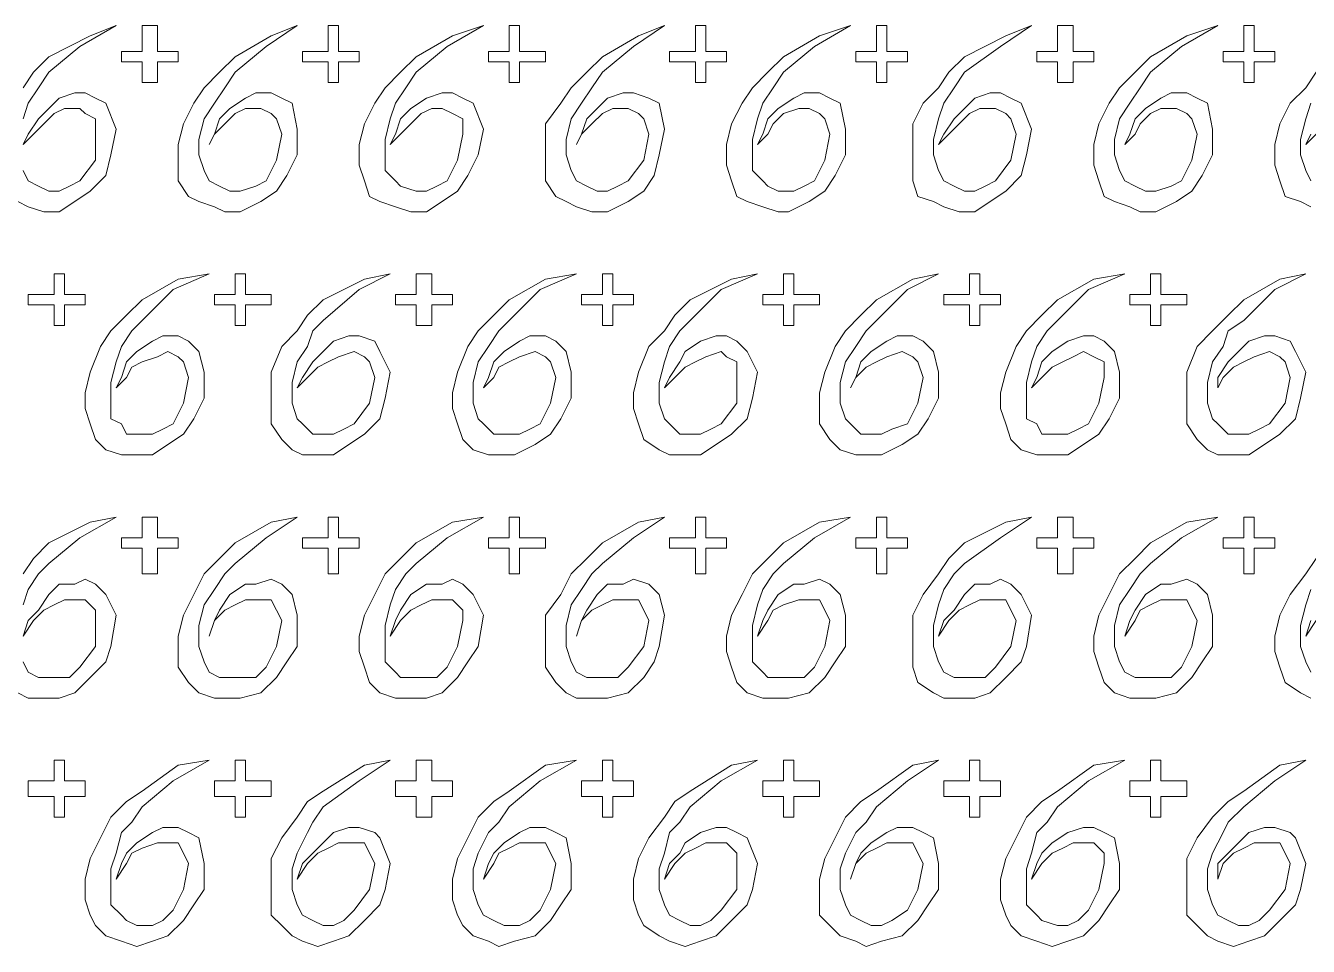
# Model space of a CAD drawing. Extents: x -66030 to 95157, y -13132 to 45879.
# Drawn here: x -4981 to -4012, y 27583 to 28278 of the extents above; entities that cross this region are included whole.
import ezdxf

# ---------------------------------------------------------------- set-up
doc = ezdxf.new("R2010")
doc.units = 0
doc.header["$LTSCALE"] = 100
doc.header["$MEASUREMENT"] = 0
doc.layers.get('0').update_dxf_attribs({"linetype": 'CONTINUOUS'})

msp = doc.modelspace()

# ---------------------------------------------------------------- linework, layer by layer
at = {"lineweight": 0}
for points in [[(-4982.65, 28207.86), (-4978.75, 28219.58), (-4970.94, 28231.3), (-4963.12, 28243.01), (-4939.69, 28262.54), (-4912.35, 28278.17), (-4931.88, 28270.36), (-4963.12, 28254.73), (-4974.84, 28243.01), (-4982.65, 28231.3)], [(-4006.16, 28243.01), (-4013.97, 28231.3), (-4025.69, 28219.58), (-4033.5, 28203.95), (-4037.41, 28188.33), (-4037.41, 28172.71), (-4033.5, 28160.99), (-4029.6, 28149.27), (-4017.88, 28145.36), (-4010.07, 28141.46)], [(-4986.56, 28145.36), (-4978.75, 28141.46), (-4967.03, 28137.55), (-4955.31, 28137.55), (-4943.59, 28145.36), (-4931.88, 28153.18), (-4920.16, 28164.89), (-4916.25, 28180.52), (-4912.35, 28200.05), (-4920.16, 28219.58), (-4927.97, 28223.48), (-4935.78, 28227.39), (-4943.59, 28227.39), (-4955.31, 28223.48), (-4963.12, 28215.67), (-4970.94, 28207.86), (-4978.75, 28196.14), (-4982.65, 28188.33)], [(-4010.07, 28160.99), (-4013.97, 28168.8), (-4017.88, 28180.52), (-4017.88, 28192.24), (-4013.97, 28207.86), (-4010.07, 28219.58)], [(-4982.65, 28188.33), (-4974.84, 28196.14), (-4967.03, 28203.95), (-4959.22, 28211.77), (-4951.41, 28215.67), (-4939.69, 28215.67), (-4935.78, 28211.77), (-4927.97, 28207.86), (-4927.97, 28196.14), (-4927.97, 28176.61), (-4939.69, 28160.99), (-4947.5, 28157.08), (-4955.31, 28153.18), (-4963.12, 28153.18), (-4970.94, 28157.08), (-4978.75, 28160.99), (-4982.65, 28168.8)], [(-4010.07, 28196.14), (-4013.97, 28188.33), (-4013.97, 28188.33), (-4006.16, 28196.14)], [(-4982.65, 27840.7), (-4978.75, 27852.42), (-4970.94, 27864.13), (-4963.12, 27871.95), (-4939.69, 27891.48), (-4912.35, 27907.1), (-4931.88, 27903.19), (-4963.12, 27887.57), (-4974.84, 27875.85), (-4982.65, 27864.13)], [(-4006.16, 27875.85), (-4013.97, 27864.13), (-4025.69, 27848.51), (-4033.5, 27832.89), (-4037.41, 27817.26), (-4037.41, 27805.55), (-4033.5, 27793.83), (-4029.6, 27782.11), (-4017.88, 27774.3), (-4010.07, 27770.39)], [(-4986.56, 27774.3), (-4978.75, 27770.39), (-4967.03, 27770.39), (-4955.31, 27770.39), (-4943.59, 27774.3), (-4931.88, 27786.02), (-4920.16, 27797.73), (-4916.25, 27809.45), (-4912.35, 27832.89), (-4920.16, 27848.51), (-4927.97, 27856.32), (-4935.78, 27860.23), (-4943.59, 27856.32), (-4955.31, 27856.32), (-4963.12, 27848.51), (-4970.94, 27836.79), (-4978.75, 27828.98), (-4982.65, 27817.26)], [(-4010.07, 27789.92), (-4013.97, 27797.73), (-4017.88, 27809.45), (-4017.88, 27825.08), (-4013.97, 27840.7), (-4010.07, 27852.42)], [(-4982.65, 27817.26), (-4974.84, 27828.98), (-4967.03, 27836.79), (-4959.22, 27840.7), (-4951.41, 27844.6), (-4939.69, 27844.6), (-4935.78, 27844.6), (-4927.97, 27836.79), (-4927.97, 27828.98), (-4927.97, 27809.45), (-4939.69, 27793.83), (-4947.5, 27786.02), (-4955.31, 27786.02), (-4963.12, 27786.02), (-4970.94, 27786.02), (-4978.75, 27789.92), (-4982.65, 27797.73)], [(-4010.07, 27828.98), (-4013.97, 27817.26), (-4013.97, 27817.26), (-4006.16, 27828.98)]]:
    msp.add_lwpolyline(points, dxfattribs=at)
for points in [[(-4908.44, 28258.64), (-4900.63, 28258.64), (-4892.82, 28258.64), (-4892.82, 28266.45), (-4892.82, 28278.17), (-4888.91, 28278.17), (-4881.1, 28278.17), (-4881.1, 28266.45), (-4881.1, 28258.64), (-4873.29, 28258.64), (-4865.47, 28258.64), (-4865.47, 28254.73), (-4865.47, 28250.83), (-4873.29, 28250.83), (-4881.1, 28250.83), (-4881.1, 28243.01), (-4881.1, 28235.2), (-4888.91, 28235.2), (-4892.82, 28235.2), (-4892.82, 28243.01), (-4892.82, 28250.83), (-4900.63, 28250.83), (-4908.44, 28250.83), (-4908.44, 28254.73), (-4908.44, 28258.64)], [(-4842.04, 28188.33), (-4838.13, 28196.14), (-4830.32, 28203.95), (-4822.51, 28211.77), (-4814.7, 28215.67), (-4802.98, 28215.67), (-4795.17, 28211.77), (-4791.26, 28207.86), (-4787.36, 28196.14), (-4791.26, 28176.61), (-4799.07, 28160.99), (-4806.88, 28157.08), (-4818.6, 28153.18), (-4826.41, 28153.18), (-4834.23, 28157.08), (-4842.04, 28160.99), (-4845.94, 28168.8), (-4849.85, 28180.52), (-4849.85, 28192.24), (-4845.94, 28207.86), (-4838.13, 28219.58), (-4830.32, 28231.3), (-4822.51, 28243.01), (-4799.07, 28262.54), (-4775.64, 28278.17), (-4795.17, 28270.36), (-4822.51, 28254.73), (-4834.23, 28243.01), (-4845.94, 28231.3), (-4853.76, 28219.58), (-4861.57, 28203.95), (-4865.47, 28188.33), (-4865.47, 28172.71), (-4865.47, 28160.99), (-4857.66, 28149.27), (-4849.85, 28145.36), (-4838.13, 28141.46), (-4830.32, 28137.55), (-4818.6, 28137.55), (-4802.98, 28145.36), (-4791.26, 28153.18), (-4783.45, 28164.89), (-4775.64, 28180.52), (-4775.64, 28200.05), (-4779.54, 28219.58), (-4787.36, 28223.48), (-4795.17, 28227.39), (-4806.88, 28227.39), (-4814.7, 28223.48), (-4826.41, 28215.67), (-4834.23, 28207.86), (-4838.13, 28196.14), (-4842.04, 28188.33)], [(-4771.73, 28258.64), (-4760.01, 28258.64), (-4752.2, 28258.64), (-4752.2, 28266.45), (-4752.2, 28278.17), (-4748.3, 28278.17), (-4744.39, 28278.17), (-4744.39, 28266.45), (-4744.39, 28258.64), (-4736.58, 28258.64), (-4728.77, 28258.64), (-4728.77, 28254.73), (-4728.77, 28250.83), (-4736.58, 28250.83), (-4744.39, 28250.83), (-4744.39, 28243.01), (-4744.39, 28235.2), (-4748.3, 28235.2), (-4752.2, 28235.2), (-4752.2, 28243.01), (-4752.2, 28250.83), (-4760.01, 28250.83), (-4771.73, 28250.83), (-4771.73, 28254.73), (-4771.73, 28258.64)], [(-4705.33, 28188.33), (-4697.52, 28196.14), (-4689.71, 28203.95), (-4681.89, 28211.77), (-4674.08, 28215.67), (-4666.27, 28215.67), (-4658.46, 28211.77), (-4650.65, 28207.86), (-4650.65, 28196.14), (-4654.55, 28176.61), (-4662.36, 28160.99), (-4670.18, 28157.08), (-4677.99, 28153.18), (-4685.8, 28153.18), (-4697.52, 28157.08), (-4701.42, 28160.99), (-4709.24, 28168.8), (-4709.24, 28180.52), (-4709.24, 28192.24), (-4705.33, 28207.86), (-4701.42, 28219.58), (-4693.61, 28231.3), (-4685.8, 28243.01), (-4662.36, 28262.54), (-4635.02, 28278.17), (-4658.46, 28270.36), (-4685.8, 28254.73), (-4697.52, 28243.01), (-4709.24, 28231.3), (-4717.05, 28219.58), (-4724.86, 28203.95), (-4728.77, 28188.33), (-4728.77, 28172.71), (-4724.86, 28160.99), (-4720.95, 28149.27), (-4713.14, 28145.36), (-4701.42, 28141.46), (-4689.71, 28137.55), (-4677.99, 28137.55), (-4666.27, 28145.36), (-4654.55, 28153.18), (-4646.74, 28164.89), (-4638.93, 28180.52), (-4635.02, 28200.05), (-4642.83, 28219.58), (-4650.65, 28223.48), (-4658.46, 28227.39), (-4666.27, 28227.39), (-4677.99, 28223.48), (-4689.71, 28215.67), (-4697.52, 28207.86), (-4701.42, 28196.14), (-4705.33, 28188.33)], [(-4631.12, 28258.64), (-4623.3, 28258.64), (-4615.49, 28258.64), (-4615.49, 28266.45), (-4615.49, 28278.17), (-4611.59, 28278.17), (-4607.68, 28278.17), (-4607.68, 28266.45), (-4607.68, 28258.64), (-4599.87, 28258.64), (-4588.15, 28258.64), (-4588.15, 28254.73), (-4588.15, 28250.83), (-4599.87, 28250.83), (-4607.68, 28250.83), (-4607.68, 28243.01), (-4607.68, 28235.2), (-4611.59, 28235.2), (-4615.49, 28235.2), (-4615.49, 28243.01), (-4615.49, 28250.83), (-4623.3, 28250.83), (-4631.12, 28250.83), (-4631.12, 28254.73), (-4631.12, 28258.64)], [(-4564.71, 28188.33), (-4560.81, 28196.14), (-4553, 28203.95), (-4545.19, 28211.77), (-4537.37, 28215.67), (-4525.66, 28215.67), (-4517.84, 28211.77), (-4513.94, 28207.86), (-4510.03, 28196.14), (-4513.94, 28176.61), (-4525.66, 28160.99), (-4533.47, 28157.08), (-4541.28, 28153.18), (-4549.09, 28153.18), (-4556.9, 28157.08), (-4564.71, 28160.99), (-4568.62, 28168.8), (-4572.53, 28180.52), (-4572.53, 28192.24), (-4568.62, 28207.86), (-4560.81, 28219.58), (-4553, 28231.3), (-4545.19, 28243.01), (-4521.75, 28262.54), (-4498.31, 28278.17), (-4517.84, 28270.36), (-4545.19, 28254.73), (-4556.9, 28243.01), (-4568.62, 28231.3), (-4576.43, 28219.58), (-4588.15, 28203.95), (-4588.15, 28188.33), (-4588.15, 28172.71), (-4588.15, 28160.99), (-4580.34, 28149.27), (-4572.53, 28145.36), (-4564.71, 28141.46), (-4553, 28137.55), (-4541.28, 28137.55), (-4525.66, 28145.36), (-4513.94, 28153.18), (-4506.13, 28164.89), (-4502.22, 28180.52), (-4498.31, 28200.05), (-4502.22, 28219.58), (-4510.03, 28223.48), (-4521.75, 28227.39), (-4529.56, 28227.39), (-4541.28, 28223.48), (-4549.09, 28215.67), (-4556.9, 28207.86), (-4560.81, 28196.14), (-4564.71, 28188.33)], [(-4494.41, 28258.64), (-4486.6, 28258.64), (-4474.88, 28258.64), (-4474.88, 28266.45), (-4474.88, 28278.17), (-4470.97, 28278.17), (-4467.07, 28278.17), (-4467.07, 28266.45), (-4467.07, 28258.64), (-4459.25, 28258.64), (-4451.44, 28258.64), (-4451.44, 28254.73), (-4451.44, 28250.83), (-4459.25, 28250.83), (-4467.07, 28250.83), (-4467.07, 28243.01), (-4467.07, 28235.2), (-4470.97, 28235.2), (-4474.88, 28235.2), (-4474.88, 28243.01), (-4474.88, 28250.83), (-4486.6, 28250.83), (-4494.41, 28250.83), (-4494.41, 28254.73), (-4494.41, 28258.64)], [(-4428.01, 28188.33), (-4420.19, 28196.14), (-4416.29, 28203.95), (-4408.48, 28211.77), (-4396.76, 28215.67), (-4388.95, 28215.67), (-4381.13, 28211.77), (-4377.23, 28207.86), (-4373.32, 28196.14), (-4377.23, 28176.61), (-4385.04, 28160.99), (-4392.85, 28157.08), (-4400.66, 28153.18), (-4412.38, 28153.18), (-4420.19, 28157.08), (-4424.1, 28160.99), (-4431.91, 28168.8), (-4431.91, 28180.52), (-4431.91, 28192.24), (-4428.01, 28207.86), (-4424.1, 28219.58), (-4416.29, 28231.3), (-4408.48, 28243.01), (-4385.04, 28262.54), (-4357.7, 28278.17), (-4381.13, 28270.36), (-4408.48, 28254.73), (-4420.19, 28243.01), (-4431.91, 28231.3), (-4439.72, 28219.58), (-4447.54, 28203.95), (-4451.44, 28188.33), (-4451.44, 28172.71), (-4447.54, 28160.99), (-4443.63, 28149.27), (-4435.82, 28145.36), (-4424.1, 28141.46), (-4412.38, 28137.55), (-4404.57, 28137.55), (-4388.95, 28145.36), (-4377.23, 28153.18), (-4369.42, 28164.89), (-4361.6, 28180.52), (-4361.6, 28200.05), (-4365.51, 28219.58), (-4373.32, 28223.48), (-4381.13, 28227.39), (-4392.85, 28227.39), (-4400.66, 28223.48), (-4412.38, 28215.67), (-4420.19, 28207.86), (-4424.1, 28196.14), (-4428.01, 28188.33)], [(-4353.79, 28258.64), (-4345.98, 28258.64), (-4338.17, 28258.64), (-4338.17, 28266.45), (-4338.17, 28278.17), (-4334.26, 28278.17), (-4330.36, 28278.17), (-4330.36, 28266.45), (-4330.36, 28258.64), (-4322.54, 28258.64), (-4314.73, 28258.64), (-4314.73, 28254.73), (-4314.73, 28250.83), (-4322.54, 28250.83), (-4330.36, 28250.83), (-4330.36, 28243.01), (-4330.36, 28235.2), (-4334.26, 28235.2), (-4338.17, 28235.2), (-4338.17, 28243.01), (-4338.17, 28250.83), (-4345.98, 28250.83), (-4353.79, 28250.83), (-4353.79, 28254.73), (-4353.79, 28258.64)], [(-4291.3, 28188.33), (-4283.49, 28196.14), (-4275.67, 28203.95), (-4267.86, 28211.77), (-4260.05, 28215.67), (-4248.33, 28215.67), (-4240.52, 28211.77), (-4236.61, 28207.86), (-4232.71, 28196.14), (-4236.61, 28176.61), (-4248.33, 28160.99), (-4256.14, 28157.08), (-4263.96, 28153.18), (-4271.77, 28153.18), (-4279.58, 28157.08), (-4287.39, 28160.99), (-4291.3, 28168.8), (-4295.2, 28180.52), (-4295.2, 28192.24), (-4291.3, 28207.86), (-4287.39, 28219.58), (-4279.58, 28231.3), (-4271.77, 28243.01), (-4244.43, 28262.54), (-4220.99, 28278.17), (-4240.52, 28270.36), (-4271.77, 28254.73), (-4283.49, 28243.01), (-4291.3, 28231.3), (-4303.02, 28219.58), (-4310.83, 28203.95), (-4310.83, 28188.33), (-4310.83, 28172.71), (-4310.83, 28160.99), (-4306.92, 28149.27), (-4295.2, 28145.36), (-4287.39, 28141.46), (-4275.67, 28137.55), (-4263.96, 28137.55), (-4252.24, 28145.36), (-4240.52, 28153.18), (-4228.8, 28164.89), (-4224.9, 28180.52), (-4220.99, 28200.05), (-4228.8, 28219.58), (-4236.61, 28223.48), (-4244.43, 28227.39), (-4252.24, 28227.39), (-4263.96, 28223.48), (-4271.77, 28215.67), (-4279.58, 28207.86), (-4287.39, 28196.14), (-4291.3, 28188.33)], [(-4217.08, 28258.64), (-4209.27, 28258.64), (-4201.46, 28258.64), (-4201.46, 28266.45), (-4201.46, 28278.17), (-4193.65, 28278.17), (-4189.74, 28278.17), (-4189.74, 28266.45), (-4189.74, 28258.64), (-4181.93, 28258.64), (-4174.12, 28258.64), (-4174.12, 28254.73), (-4174.12, 28250.83), (-4181.93, 28250.83), (-4189.74, 28250.83), (-4189.74, 28243.01), (-4189.74, 28235.2), (-4193.65, 28235.2), (-4201.46, 28235.2), (-4201.46, 28243.01), (-4201.46, 28250.83), (-4209.27, 28250.83), (-4217.08, 28250.83), (-4217.08, 28254.73), (-4217.08, 28258.64)], [(-4150.68, 28188.33), (-4142.87, 28196.14), (-4138.96, 28203.95), (-4131.15, 28211.77), (-4123.34, 28215.67), (-4111.62, 28215.67), (-4103.81, 28211.77), (-4099.9, 28207.86), (-4096, 28196.14), (-4099.9, 28176.61), (-4107.72, 28160.99), (-4115.53, 28157.08), (-4127.25, 28153.18), (-4135.06, 28153.18), (-4142.87, 28157.08), (-4150.68, 28160.99), (-4154.59, 28168.8), (-4158.49, 28180.52), (-4158.49, 28192.24), (-4154.59, 28207.86), (-4146.78, 28219.58), (-4138.96, 28231.3), (-4131.15, 28243.01), (-4107.72, 28262.54), (-4080.37, 28278.17), (-4103.81, 28270.36), (-4131.15, 28254.73), (-4142.87, 28243.01), (-4154.59, 28231.3), (-4162.4, 28219.58), (-4170.21, 28203.95), (-4174.12, 28188.33), (-4174.12, 28172.71), (-4170.21, 28160.99), (-4166.31, 28149.27), (-4158.49, 28145.36), (-4146.78, 28141.46), (-4138.96, 28137.55), (-4127.25, 28137.55), (-4111.62, 28145.36), (-4099.9, 28153.18), (-4092.09, 28164.89), (-4084.28, 28180.52), (-4084.28, 28200.05), (-4088.19, 28219.58), (-4096, 28223.48), (-4103.81, 28227.39), (-4115.53, 28227.39), (-4123.34, 28223.48), (-4135.06, 28215.67), (-4142.87, 28207.86), (-4146.78, 28196.14), (-4150.68, 28188.33)], [(-4076.47, 28258.64), (-4068.66, 28258.64), (-4060.85, 28258.64), (-4060.85, 28266.45), (-4060.85, 28278.17), (-4056.94, 28278.17), (-4053.03, 28278.17), (-4053.03, 28266.45), (-4053.03, 28258.64), (-4045.22, 28258.64), (-4037.41, 28258.64), (-4037.41, 28254.73), (-4037.41, 28250.83), (-4045.22, 28250.83), (-4053.03, 28250.83), (-4053.03, 28243.01), (-4053.03, 28235.2), (-4056.94, 28235.2), (-4060.85, 28235.2), (-4060.85, 28243.01), (-4060.85, 28250.83), (-4068.66, 28250.83), (-4076.47, 28250.83), (-4076.47, 28254.73), (-4076.47, 28258.64)], [(-4978.75, 28075.06), (-4970.94, 28075.06), (-4959.22, 28075.06), (-4959.22, 28082.87), (-4959.22, 28090.68), (-4955.31, 28090.68), (-4951.41, 28090.68), (-4951.41, 28082.87), (-4951.41, 28075.06), (-4943.59, 28075.06), (-4935.78, 28075.06), (-4935.78, 28071.15), (-4935.78, 28067.24), (-4943.59, 28067.24), (-4951.41, 28067.24), (-4951.41, 28059.43), (-4951.41, 28051.62), (-4955.31, 28051.62), (-4959.22, 28051.62), (-4959.22, 28059.43), (-4959.22, 28067.24), (-4970.94, 28067.24), (-4978.75, 28067.24), (-4978.75, 28071.15), (-4978.75, 28075.06)], [(-4912.35, 28004.75), (-4904.53, 28012.56), (-4900.63, 28020.37), (-4892.82, 28024.28), (-4881.1, 28028.19), (-4873.29, 28032.09), (-4865.47, 28028.19), (-4861.57, 28024.28), (-4857.66, 28012.56), (-4861.57, 27993.03), (-4869.38, 27977.41), (-4877.19, 27973.5), (-4885, 27969.6), (-4896.72, 27969.6), (-4904.53, 27969.6), (-4908.44, 27977.41), (-4916.25, 27981.31), (-4916.25, 27993.03), (-4916.25, 28008.66), (-4912.35, 28024.28), (-4908.44, 28036), (-4900.63, 28047.72), (-4892.82, 28055.53), (-4869.38, 28078.96), (-4842.04, 28090.68), (-4865.47, 28086.77), (-4892.82, 28071.15), (-4904.53, 28059.43), (-4916.25, 28047.72), (-4924.06, 28036), (-4931.88, 28016.47), (-4935.78, 28000.84), (-4935.78, 27989.13), (-4931.88, 27977.41), (-4927.97, 27965.69), (-4920.16, 27957.88), (-4908.44, 27953.97), (-4896.72, 27953.97), (-4885, 27953.97), (-4873.29, 27961.78), (-4861.57, 27969.6), (-4853.76, 27981.31), (-4845.94, 27996.94), (-4845.94, 28016.47), (-4849.85, 28032.09), (-4857.66, 28039.9), (-4865.47, 28043.81), (-4877.19, 28043.81), (-4885, 28039.9), (-4896.72, 28032.09), (-4904.53, 28024.28), (-4908.44, 28012.56), (-4912.35, 28004.75)], [(-4838.13, 28075.06), (-4830.32, 28075.06), (-4822.51, 28075.06), (-4822.51, 28082.87), (-4822.51, 28090.68), (-4818.6, 28090.68), (-4814.7, 28090.68), (-4814.7, 28082.87), (-4814.7, 28075.06), (-4806.88, 28075.06), (-4795.17, 28075.06), (-4795.17, 28071.15), (-4795.17, 28067.24), (-4806.88, 28067.24), (-4814.7, 28067.24), (-4814.7, 28059.43), (-4814.7, 28051.62), (-4818.6, 28051.62), (-4822.51, 28051.62), (-4822.51, 28059.43), (-4822.51, 28067.24), (-4830.32, 28067.24), (-4838.13, 28067.24), (-4838.13, 28071.15), (-4838.13, 28075.06)], [(-4775.64, 28004.75), (-4767.83, 28012.56), (-4760.01, 28020.37), (-4752.2, 28024.28), (-4744.39, 28028.19), (-4732.67, 28032.09), (-4724.86, 28028.19), (-4720.95, 28024.28), (-4717.05, 28012.56), (-4720.95, 27993.03), (-4732.67, 27977.41), (-4740.48, 27973.5), (-4748.3, 27969.6), (-4756.11, 27969.6), (-4763.92, 27969.6), (-4771.73, 27977.41), (-4775.64, 27981.31), (-4779.54, 27993.03), (-4779.54, 28008.66), (-4775.64, 28024.28), (-4767.83, 28036), (-4763.92, 28047.72), (-4756.11, 28055.53), (-4728.77, 28078.96), (-4705.33, 28090.68), (-4724.86, 28086.77), (-4756.11, 28071.15), (-4767.83, 28059.43), (-4775.64, 28047.72), (-4787.36, 28036), (-4795.17, 28016.47), (-4795.17, 28000.84), (-4795.17, 27989.13), (-4795.17, 27977.41), (-4787.36, 27965.69), (-4779.54, 27957.88), (-4771.73, 27953.97), (-4760.01, 27953.97), (-4748.3, 27953.97), (-4736.58, 27961.78), (-4724.86, 27969.6), (-4713.14, 27981.31), (-4709.24, 27996.94), (-4705.33, 28016.47), (-4713.14, 28032.09), (-4717.05, 28039.9), (-4728.77, 28043.81), (-4736.58, 28043.81), (-4748.3, 28039.9), (-4756.11, 28032.09), (-4763.92, 28024.28), (-4771.73, 28012.56), (-4775.64, 28004.75)], [(-4701.42, 28075.06), (-4693.61, 28075.06), (-4685.8, 28075.06), (-4685.8, 28082.87), (-4685.8, 28090.68), (-4677.99, 28090.68), (-4674.08, 28090.68), (-4674.08, 28082.87), (-4674.08, 28075.06), (-4666.27, 28075.06), (-4658.46, 28075.06), (-4658.46, 28071.15), (-4658.46, 28067.24), (-4666.27, 28067.24), (-4674.08, 28067.24), (-4674.08, 28059.43), (-4674.08, 28051.62), (-4677.99, 28051.62), (-4685.8, 28051.62), (-4685.8, 28059.43), (-4685.8, 28067.24), (-4693.61, 28067.24), (-4701.42, 28067.24), (-4701.42, 28071.15), (-4701.42, 28075.06)], [(-4635.02, 28004.75), (-4627.21, 28012.56), (-4623.3, 28020.37), (-4615.49, 28024.28), (-4607.68, 28028.19), (-4595.96, 28032.09), (-4588.15, 28028.19), (-4584.24, 28024.28), (-4580.34, 28012.56), (-4584.24, 27993.03), (-4592.06, 27977.41), (-4599.87, 27973.5), (-4607.68, 27969.6), (-4619.4, 27969.6), (-4627.21, 27969.6), (-4635.02, 27977.41), (-4638.93, 27981.31), (-4642.83, 27993.03), (-4642.83, 28008.66), (-4638.93, 28024.28), (-4631.12, 28036), (-4623.3, 28047.72), (-4615.49, 28055.53), (-4592.06, 28078.96), (-4564.71, 28090.68), (-4588.15, 28086.77), (-4615.49, 28071.15), (-4627.21, 28059.43), (-4638.93, 28047.72), (-4646.74, 28036), (-4654.55, 28016.47), (-4658.46, 28000.84), (-4658.46, 27989.13), (-4654.55, 27977.41), (-4650.65, 27965.69), (-4642.83, 27957.88), (-4631.12, 27953.97), (-4623.3, 27953.97), (-4611.59, 27953.97), (-4595.96, 27961.78), (-4584.24, 27969.6), (-4576.43, 27981.31), (-4568.62, 27996.94), (-4568.62, 28016.47), (-4572.53, 28032.09), (-4580.34, 28039.9), (-4588.15, 28043.81), (-4599.87, 28043.81), (-4607.68, 28039.9), (-4619.4, 28032.09), (-4627.21, 28024.28), (-4631.12, 28012.56), (-4635.02, 28004.75)], [(-4560.81, 28075.06), (-4553, 28075.06), (-4545.19, 28075.06), (-4545.19, 28082.87), (-4545.19, 28090.68), (-4541.28, 28090.68), (-4537.37, 28090.68), (-4537.37, 28082.87), (-4537.37, 28075.06), (-4529.56, 28075.06), (-4521.75, 28075.06), (-4521.75, 28071.15), (-4521.75, 28067.24), (-4529.56, 28067.24), (-4537.37, 28067.24), (-4537.37, 28059.43), (-4537.37, 28051.62), (-4541.28, 28051.62), (-4545.19, 28051.62), (-4545.19, 28059.43), (-4545.19, 28067.24), (-4553, 28067.24), (-4560.81, 28067.24), (-4560.81, 28071.15), (-4560.81, 28075.06)], [(-4498.31, 28004.75), (-4490.5, 28012.56), (-4482.69, 28020.37), (-4474.88, 28024.28), (-4467.07, 28028.19), (-4455.35, 28032.09), (-4451.44, 28028.19), (-4443.63, 28024.28), (-4443.63, 28012.56), (-4443.63, 27993.03), (-4455.35, 27977.41), (-4463.16, 27973.5), (-4470.97, 27969.6), (-4478.78, 27969.6), (-4486.6, 27969.6), (-4494.41, 27977.41), (-4498.31, 27981.31), (-4502.22, 27993.03), (-4502.22, 28008.66), (-4498.31, 28024.28), (-4494.41, 28036), (-4486.6, 28047.72), (-4478.78, 28055.53), (-4455.35, 28078.96), (-4428.01, 28090.68), (-4447.54, 28086.77), (-4478.78, 28071.15), (-4490.5, 28059.43), (-4498.31, 28047.72), (-4510.03, 28036), (-4517.84, 28016.47), (-4521.75, 28000.84), (-4521.75, 27989.13), (-4517.84, 27977.41), (-4513.94, 27965.69), (-4502.22, 27957.88), (-4494.41, 27953.97), (-4482.69, 27953.97), (-4470.97, 27953.97), (-4459.25, 27961.78), (-4447.54, 27969.6), (-4435.82, 27981.31), (-4431.91, 27996.94), (-4428.01, 28016.47), (-4435.82, 28032.09), (-4443.63, 28039.9), (-4451.44, 28043.81), (-4459.25, 28043.81), (-4470.97, 28039.9), (-4482.69, 28032.09), (-4486.6, 28024.28), (-4494.41, 28012.56), (-4498.31, 28004.75)], [(-4424.1, 28075.06), (-4416.29, 28075.06), (-4408.48, 28075.06), (-4408.48, 28082.87), (-4408.48, 28090.68), (-4404.57, 28090.68), (-4400.66, 28090.68), (-4400.66, 28082.87), (-4400.66, 28075.06), (-4388.95, 28075.06), (-4381.13, 28075.06), (-4381.13, 28071.15), (-4381.13, 28067.24), (-4388.95, 28067.24), (-4400.66, 28067.24), (-4400.66, 28059.43), (-4400.66, 28051.62), (-4404.57, 28051.62), (-4408.48, 28051.62), (-4408.48, 28059.43), (-4408.48, 28067.24), (-4416.29, 28067.24), (-4424.1, 28067.24), (-4424.1, 28071.15), (-4424.1, 28075.06)], [(-4357.7, 28004.75), (-4353.79, 28012.56), (-4345.98, 28020.37), (-4338.17, 28024.28), (-4330.36, 28028.19), (-4318.64, 28032.09), (-4310.83, 28028.19), (-4306.92, 28024.28), (-4303.02, 28012.56), (-4306.92, 27993.03), (-4314.73, 27977.41), (-4326.45, 27973.5), (-4334.26, 27969.6), (-4342.07, 27969.6), (-4349.89, 27969.6), (-4357.7, 27977.41), (-4361.6, 27981.31), (-4365.51, 27993.03), (-4365.51, 28008.66), (-4361.6, 28024.28), (-4353.79, 28036), (-4345.98, 28047.72), (-4338.17, 28055.53), (-4314.73, 28078.96), (-4291.3, 28090.68), (-4310.83, 28086.77), (-4338.17, 28071.15), (-4349.89, 28059.43), (-4361.6, 28047.72), (-4369.42, 28036), (-4377.23, 28016.47), (-4381.13, 28000.84), (-4381.13, 27989.13), (-4381.13, 27977.41), (-4373.32, 27965.69), (-4365.51, 27957.88), (-4353.79, 27953.97), (-4345.98, 27953.97), (-4334.26, 27953.97), (-4318.64, 27961.78), (-4306.92, 27969.6), (-4299.11, 27981.31), (-4291.3, 27996.94), (-4291.3, 28016.47), (-4295.2, 28032.09), (-4303.02, 28039.9), (-4310.83, 28043.81), (-4322.54, 28043.81), (-4330.36, 28039.9), (-4342.07, 28032.09), (-4349.89, 28024.28), (-4353.79, 28012.56), (-4357.7, 28004.75)], [(-4287.39, 28075.06), (-4275.67, 28075.06), (-4267.86, 28075.06), (-4267.86, 28082.87), (-4267.86, 28090.68), (-4263.96, 28090.68), (-4260.05, 28090.68), (-4260.05, 28082.87), (-4260.05, 28075.06), (-4252.24, 28075.06), (-4244.43, 28075.06), (-4244.43, 28071.15), (-4244.43, 28067.24), (-4252.24, 28067.24), (-4260.05, 28067.24), (-4260.05, 28059.43), (-4260.05, 28051.62), (-4263.96, 28051.62), (-4267.86, 28051.62), (-4267.86, 28059.43), (-4267.86, 28067.24), (-4275.67, 28067.24), (-4287.39, 28067.24), (-4287.39, 28071.15), (-4287.39, 28075.06)], [(-4220.99, 28004.75), (-4213.18, 28012.56), (-4205.37, 28020.37), (-4197.55, 28024.28), (-4189.74, 28028.19), (-4181.93, 28032.09), (-4174.12, 28028.19), (-4166.31, 28024.28), (-4166.31, 28012.56), (-4170.21, 27993.03), (-4178.02, 27977.41), (-4185.84, 27973.5), (-4193.65, 27969.6), (-4201.46, 27969.6), (-4213.18, 27969.6), (-4217.08, 27977.41), (-4224.9, 27981.31), (-4224.9, 27993.03), (-4224.9, 28008.66), (-4220.99, 28024.28), (-4217.08, 28036), (-4209.27, 28047.72), (-4201.46, 28055.53), (-4178.02, 28078.96), (-4150.68, 28090.68), (-4174.12, 28086.77), (-4201.46, 28071.15), (-4213.18, 28059.43), (-4224.9, 28047.72), (-4232.71, 28036), (-4240.52, 28016.47), (-4244.43, 28000.84), (-4244.43, 27989.13), (-4240.52, 27977.41), (-4236.61, 27965.69), (-4228.8, 27957.88), (-4217.08, 27953.97), (-4205.37, 27953.97), (-4193.65, 27953.97), (-4181.93, 27961.78), (-4170.21, 27969.6), (-4162.4, 27981.31), (-4154.59, 27996.94), (-4154.59, 28016.47), (-4158.49, 28032.09), (-4166.31, 28039.9), (-4174.12, 28043.81), (-4181.93, 28043.81), (-4193.65, 28039.9), (-4205.37, 28032.09), (-4213.18, 28024.28), (-4217.08, 28012.56), (-4220.99, 28004.75)], [(-4146.78, 28075.06), (-4138.96, 28075.06), (-4131.15, 28075.06), (-4131.15, 28082.87), (-4131.15, 28090.68), (-4127.25, 28090.68), (-4123.34, 28090.68), (-4123.34, 28082.87), (-4123.34, 28075.06), (-4115.53, 28075.06), (-4103.81, 28075.06), (-4103.81, 28071.15), (-4103.81, 28067.24), (-4115.53, 28067.24), (-4123.34, 28067.24), (-4123.34, 28059.43), (-4123.34, 28051.62), (-4127.25, 28051.62), (-4131.15, 28051.62), (-4131.15, 28059.43), (-4131.15, 28067.24), (-4138.96, 28067.24), (-4146.78, 28067.24), (-4146.78, 28071.15), (-4146.78, 28075.06)], [(-4080.37, 28004.75), (-4076.47, 28012.56), (-4068.66, 28020.37), (-4060.85, 28024.28), (-4053.03, 28028.19), (-4041.32, 28032.09), (-4033.5, 28028.19), (-4029.6, 28024.28), (-4025.69, 28012.56), (-4029.6, 27993.03), (-4041.32, 27977.41), (-4049.13, 27973.5), (-4056.94, 27969.6), (-4064.75, 27969.6), (-4072.56, 27969.6), (-4080.37, 27977.41), (-4084.28, 27981.31), (-4088.19, 27993.03), (-4088.19, 28008.66), (-4084.28, 28024.28), (-4076.47, 28036), (-4072.56, 28047.72), (-4060.85, 28055.53), (-4037.41, 28078.96), (-4013.97, 28090.68), (-4033.5, 28086.77), (-4060.85, 28071.15), (-4072.56, 28059.43), (-4084.28, 28047.72), (-4096, 28036), (-4103.81, 28016.47), (-4103.81, 28000.84), (-4103.81, 27989.13), (-4103.81, 27977.41), (-4096, 27965.69), (-4088.19, 27957.88), (-4080.37, 27953.97), (-4068.66, 27953.97), (-4056.94, 27953.97), (-4045.22, 27961.78), (-4033.5, 27969.6), (-4021.79, 27981.31), (-4017.88, 27996.94), (-4013.97, 28016.47), (-4021.79, 28032.09), (-4025.69, 28039.9), (-4037.41, 28043.81), (-4045.22, 28043.81), (-4056.94, 28039.9), (-4064.75, 28032.09), (-4072.56, 28024.28), (-4080.37, 28012.56), (-4080.37, 28004.75)], [(-4908.44, 27891.48), (-4900.63, 27891.48), (-4892.82, 27891.48), (-4892.82, 27899.29), (-4892.82, 27907.1), (-4888.91, 27907.1), (-4881.1, 27907.1), (-4881.1, 27899.29), (-4881.1, 27891.48), (-4873.29, 27891.48), (-4865.47, 27891.48), (-4865.47, 27887.57), (-4865.47, 27883.66), (-4873.29, 27883.66), (-4881.1, 27883.66), (-4881.1, 27875.85), (-4881.1, 27864.13), (-4888.91, 27864.13), (-4892.82, 27864.13), (-4892.82, 27875.85), (-4892.82, 27883.66), (-4900.63, 27883.66), (-4908.44, 27883.66), (-4908.44, 27887.57), (-4908.44, 27891.48)], [(-4842.04, 27817.26), (-4838.13, 27828.98), (-4830.32, 27836.79), (-4822.51, 27840.7), (-4814.7, 27844.6), (-4802.98, 27844.6), (-4795.17, 27844.6), (-4791.26, 27836.79), (-4787.36, 27828.98), (-4791.26, 27809.45), (-4799.07, 27793.83), (-4806.88, 27786.02), (-4818.6, 27786.02), (-4826.41, 27786.02), (-4834.23, 27786.02), (-4842.04, 27789.92), (-4845.94, 27797.73), (-4849.85, 27809.45), (-4849.85, 27825.08), (-4845.94, 27840.7), (-4838.13, 27852.42), (-4830.32, 27864.13), (-4822.51, 27871.95), (-4799.07, 27891.48), (-4775.64, 27907.1), (-4795.17, 27903.19), (-4822.51, 27887.57), (-4834.23, 27875.85), (-4845.94, 27864.13), (-4853.76, 27848.51), (-4861.57, 27832.89), (-4865.47, 27817.26), (-4865.47, 27805.55), (-4865.47, 27793.83), (-4857.66, 27782.11), (-4849.85, 27774.3), (-4838.13, 27770.39), (-4830.32, 27770.39), (-4818.6, 27770.39), (-4802.98, 27774.3), (-4791.26, 27786.02), (-4783.45, 27797.73), (-4775.64, 27809.45), (-4775.64, 27832.89), (-4779.54, 27848.51), (-4787.36, 27856.32), (-4795.17, 27860.23), (-4806.88, 27856.32), (-4814.7, 27856.32), (-4826.41, 27848.51), (-4834.23, 27836.79), (-4838.13, 27828.98), (-4842.04, 27817.26)], [(-4771.73, 27891.48), (-4760.01, 27891.48), (-4752.2, 27891.48), (-4752.2, 27899.29), (-4752.2, 27907.1), (-4748.3, 27907.1), (-4744.39, 27907.1), (-4744.39, 27899.29), (-4744.39, 27891.48), (-4736.58, 27891.48), (-4728.77, 27891.48), (-4728.77, 27887.57), (-4728.77, 27883.66), (-4736.58, 27883.66), (-4744.39, 27883.66), (-4744.39, 27875.85), (-4744.39, 27864.13), (-4748.3, 27864.13), (-4752.2, 27864.13), (-4752.2, 27875.85), (-4752.2, 27883.66), (-4760.01, 27883.66), (-4771.73, 27883.66), (-4771.73, 27887.57), (-4771.73, 27891.48)], [(-4705.33, 27817.26), (-4697.52, 27828.98), (-4689.71, 27836.79), (-4681.89, 27840.7), (-4674.08, 27844.6), (-4666.27, 27844.6), (-4658.46, 27844.6), (-4650.65, 27836.79), (-4650.65, 27828.98), (-4654.55, 27809.45), (-4662.36, 27793.83), (-4670.18, 27786.02), (-4677.99, 27786.02), (-4685.8, 27786.02), (-4697.52, 27786.02), (-4701.42, 27789.92), (-4709.24, 27797.73), (-4709.24, 27809.45), (-4709.24, 27825.08), (-4705.33, 27840.7), (-4701.42, 27852.42), (-4693.61, 27864.13), (-4685.8, 27871.95), (-4662.36, 27891.48), (-4635.02, 27907.1), (-4658.46, 27903.19), (-4685.8, 27887.57), (-4697.52, 27875.85), (-4709.24, 27864.13), (-4717.05, 27848.51), (-4724.86, 27832.89), (-4728.77, 27817.26), (-4728.77, 27805.55), (-4724.86, 27793.83), (-4720.95, 27782.11), (-4713.14, 27774.3), (-4701.42, 27770.39), (-4689.71, 27770.39), (-4677.99, 27770.39), (-4666.27, 27774.3), (-4654.55, 27786.02), (-4646.74, 27797.73), (-4638.93, 27809.45), (-4635.02, 27832.89), (-4642.83, 27848.51), (-4650.65, 27856.32), (-4658.46, 27860.23), (-4666.27, 27856.32), (-4677.99, 27856.32), (-4689.71, 27848.51), (-4697.52, 27836.79), (-4701.42, 27828.98), (-4705.33, 27817.26)], [(-4631.12, 27891.48), (-4623.3, 27891.48), (-4615.49, 27891.48), (-4615.49, 27899.29), (-4615.49, 27907.1), (-4611.59, 27907.1), (-4607.68, 27907.1), (-4607.68, 27899.29), (-4607.68, 27891.48), (-4599.87, 27891.48), (-4588.15, 27891.48), (-4588.15, 27887.57), (-4588.15, 27883.66), (-4599.87, 27883.66), (-4607.68, 27883.66), (-4607.68, 27875.85), (-4607.68, 27864.13), (-4611.59, 27864.13), (-4615.49, 27864.13), (-4615.49, 27875.85), (-4615.49, 27883.66), (-4623.3, 27883.66), (-4631.12, 27883.66), (-4631.12, 27887.57), (-4631.12, 27891.48)], [(-4564.71, 27817.26), (-4560.81, 27828.98), (-4553, 27836.79), (-4545.19, 27840.7), (-4537.37, 27844.6), (-4525.66, 27844.6), (-4517.84, 27844.6), (-4513.94, 27836.79), (-4510.03, 27828.98), (-4513.94, 27809.45), (-4525.66, 27793.83), (-4533.47, 27786.02), (-4541.28, 27786.02), (-4549.09, 27786.02), (-4556.9, 27786.02), (-4564.71, 27789.92), (-4568.62, 27797.73), (-4572.53, 27809.45), (-4572.53, 27825.08), (-4568.62, 27840.7), (-4560.81, 27852.42), (-4553, 27864.13), (-4545.19, 27871.95), (-4521.75, 27891.48), (-4498.31, 27907.1), (-4517.84, 27903.19), (-4545.19, 27887.57), (-4556.9, 27875.85), (-4568.62, 27864.13), (-4576.43, 27848.51), (-4588.15, 27832.89), (-4588.15, 27817.26), (-4588.15, 27805.55), (-4588.15, 27793.83), (-4580.34, 27782.11), (-4572.53, 27774.3), (-4564.71, 27770.39), (-4553, 27770.39), (-4541.28, 27770.39), (-4525.66, 27774.3), (-4513.94, 27786.02), (-4506.13, 27797.73), (-4502.22, 27809.45), (-4498.31, 27832.89), (-4502.22, 27848.51), (-4510.03, 27856.32), (-4521.75, 27860.23), (-4529.56, 27856.32), (-4541.28, 27856.32), (-4549.09, 27848.51), (-4556.9, 27836.79), (-4560.81, 27828.98), (-4564.71, 27817.26)], [(-4494.41, 27891.48), (-4486.6, 27891.48), (-4474.88, 27891.48), (-4474.88, 27899.29), (-4474.88, 27907.1), (-4470.97, 27907.1), (-4467.07, 27907.1), (-4467.07, 27899.29), (-4467.07, 27891.48), (-4459.25, 27891.48), (-4451.44, 27891.48), (-4451.44, 27887.57), (-4451.44, 27883.66), (-4459.25, 27883.66), (-4467.07, 27883.66), (-4467.07, 27875.85), (-4467.07, 27864.13), (-4470.97, 27864.13), (-4474.88, 27864.13), (-4474.88, 27875.85), (-4474.88, 27883.66), (-4486.6, 27883.66), (-4494.41, 27883.66), (-4494.41, 27887.57), (-4494.41, 27891.48)], [(-4428.01, 27817.26), (-4420.19, 27828.98), (-4416.29, 27836.79), (-4408.48, 27840.7), (-4396.76, 27844.6), (-4388.95, 27844.6), (-4381.13, 27844.6), (-4377.23, 27836.79), (-4373.32, 27828.98), (-4377.23, 27809.45), (-4385.04, 27793.83), (-4392.85, 27786.02), (-4400.66, 27786.02), (-4412.38, 27786.02), (-4420.19, 27786.02), (-4424.1, 27789.92), (-4431.91, 27797.73), (-4431.91, 27809.45), (-4431.91, 27825.08), (-4428.01, 27840.7), (-4424.1, 27852.42), (-4416.29, 27864.13), (-4408.48, 27871.95), (-4385.04, 27891.48), (-4357.7, 27907.1), (-4381.13, 27903.19), (-4408.48, 27887.57), (-4420.19, 27875.85), (-4431.91, 27864.13), (-4439.72, 27848.51), (-4447.54, 27832.89), (-4451.44, 27817.26), (-4451.44, 27805.55), (-4447.54, 27793.83), (-4443.63, 27782.11), (-4435.82, 27774.3), (-4424.1, 27770.39), (-4412.38, 27770.39), (-4404.57, 27770.39), (-4388.95, 27774.3), (-4377.23, 27786.02), (-4369.42, 27797.73), (-4361.6, 27809.45), (-4361.6, 27832.89), (-4365.51, 27848.51), (-4373.32, 27856.32), (-4381.13, 27860.23), (-4392.85, 27856.32), (-4400.66, 27856.32), (-4412.38, 27848.51), (-4420.19, 27836.79), (-4424.1, 27828.98), (-4428.01, 27817.26)], [(-4353.79, 27891.48), (-4345.98, 27891.48), (-4338.17, 27891.48), (-4338.17, 27899.29), (-4338.17, 27907.1), (-4334.26, 27907.1), (-4330.36, 27907.1), (-4330.36, 27899.29), (-4330.36, 27891.48), (-4322.54, 27891.48), (-4314.73, 27891.48), (-4314.73, 27887.57), (-4314.73, 27883.66), (-4322.54, 27883.66), (-4330.36, 27883.66), (-4330.36, 27875.85), (-4330.36, 27864.13), (-4334.26, 27864.13), (-4338.17, 27864.13), (-4338.17, 27875.85), (-4338.17, 27883.66), (-4345.98, 27883.66), (-4353.79, 27883.66), (-4353.79, 27887.57), (-4353.79, 27891.48)], [(-4291.3, 27817.26), (-4283.49, 27828.98), (-4275.67, 27836.79), (-4267.86, 27840.7), (-4260.05, 27844.6), (-4248.33, 27844.6), (-4240.52, 27844.6), (-4236.61, 27836.79), (-4232.71, 27828.98), (-4236.61, 27809.45), (-4248.33, 27793.83), (-4256.14, 27786.02), (-4263.96, 27786.02), (-4271.77, 27786.02), (-4279.58, 27786.02), (-4287.39, 27789.92), (-4291.3, 27797.73), (-4295.2, 27809.45), (-4295.2, 27825.08), (-4291.3, 27840.7), (-4287.39, 27852.42), (-4279.58, 27864.13), (-4271.77, 27871.95), (-4244.43, 27891.48), (-4220.99, 27907.1), (-4240.52, 27903.19), (-4271.77, 27887.57), (-4283.49, 27875.85), (-4291.3, 27864.13), (-4303.02, 27848.51), (-4310.83, 27832.89), (-4310.83, 27817.26), (-4310.83, 27805.55), (-4310.83, 27793.83), (-4306.92, 27782.11), (-4295.2, 27774.3), (-4287.39, 27770.39), (-4275.67, 27770.39), (-4263.96, 27770.39), (-4252.24, 27774.3), (-4240.52, 27786.02), (-4228.8, 27797.73), (-4224.9, 27809.45), (-4220.99, 27832.89), (-4228.8, 27848.51), (-4236.61, 27856.32), (-4244.43, 27860.23), (-4252.24, 27856.32), (-4263.96, 27856.32), (-4271.77, 27848.51), (-4279.58, 27836.79), (-4287.39, 27828.98), (-4291.3, 27817.26)], [(-4217.08, 27891.48), (-4209.27, 27891.48), (-4201.46, 27891.48), (-4201.46, 27899.29), (-4201.46, 27907.1), (-4193.65, 27907.1), (-4189.74, 27907.1), (-4189.74, 27899.29), (-4189.74, 27891.48), (-4181.93, 27891.48), (-4174.12, 27891.48), (-4174.12, 27887.57), (-4174.12, 27883.66), (-4181.93, 27883.66), (-4189.74, 27883.66), (-4189.74, 27875.85), (-4189.74, 27864.13), (-4193.65, 27864.13), (-4201.46, 27864.13), (-4201.46, 27875.85), (-4201.46, 27883.66), (-4209.27, 27883.66), (-4217.08, 27883.66), (-4217.08, 27887.57), (-4217.08, 27891.48)], [(-4150.68, 27817.26), (-4142.87, 27828.98), (-4138.96, 27836.79), (-4131.15, 27840.7), (-4123.34, 27844.6), (-4111.62, 27844.6), (-4103.81, 27844.6), (-4099.9, 27836.79), (-4096, 27828.98), (-4099.9, 27809.45), (-4107.72, 27793.83), (-4115.53, 27786.02), (-4127.25, 27786.02), (-4135.06, 27786.02), (-4142.87, 27786.02), (-4150.68, 27789.92), (-4154.59, 27797.73), (-4158.49, 27809.45), (-4158.49, 27825.08), (-4154.59, 27840.7), (-4146.78, 27852.42), (-4138.96, 27864.13), (-4131.15, 27871.95), (-4107.72, 27891.48), (-4080.37, 27907.1), (-4103.81, 27903.19), (-4131.15, 27887.57), (-4142.87, 27875.85), (-4154.59, 27864.13), (-4162.4, 27848.51), (-4170.21, 27832.89), (-4174.12, 27817.26), (-4174.12, 27805.55), (-4170.21, 27793.83), (-4166.31, 27782.11), (-4158.49, 27774.3), (-4146.78, 27770.39), (-4138.96, 27770.39), (-4127.25, 27770.39), (-4111.62, 27774.3), (-4099.9, 27786.02), (-4092.09, 27797.73), (-4084.28, 27809.45), (-4084.28, 27832.89), (-4088.19, 27848.51), (-4096, 27856.32), (-4103.81, 27860.23), (-4115.53, 27856.32), (-4123.34, 27856.32), (-4135.06, 27848.51), (-4142.87, 27836.79), (-4146.78, 27828.98), (-4150.68, 27817.26)], [(-4076.47, 27891.48), (-4068.66, 27891.48), (-4060.85, 27891.48), (-4060.85, 27899.29), (-4060.85, 27907.1), (-4056.94, 27907.1), (-4053.03, 27907.1), (-4053.03, 27899.29), (-4053.03, 27891.48), (-4045.22, 27891.48), (-4037.41, 27891.48), (-4037.41, 27887.57), (-4037.41, 27883.66), (-4045.22, 27883.66), (-4053.03, 27883.66), (-4053.03, 27875.85), (-4053.03, 27864.13), (-4056.94, 27864.13), (-4060.85, 27864.13), (-4060.85, 27875.85), (-4060.85, 27883.66), (-4068.66, 27883.66), (-4076.47, 27883.66), (-4076.47, 27887.57), (-4076.47, 27891.48)], [(-4978.75, 27707.9), (-4970.94, 27707.9), (-4959.22, 27707.9), (-4959.22, 27715.71), (-4959.22, 27723.52), (-4955.31, 27723.52), (-4951.41, 27723.52), (-4951.41, 27715.71), (-4951.41, 27707.9), (-4943.59, 27707.9), (-4935.78, 27707.9), (-4935.78, 27703.99), (-4935.78, 27696.18), (-4943.59, 27696.18), (-4951.41, 27696.18), (-4951.41, 27688.37), (-4951.41, 27680.55), (-4955.31, 27680.55), (-4959.22, 27680.55), (-4959.22, 27688.37), (-4959.22, 27696.18), (-4970.94, 27696.18), (-4978.75, 27696.18), (-4978.75, 27703.99), (-4978.75, 27707.9)], [(-4912.35, 27633.68), (-4904.53, 27645.4), (-4900.63, 27653.21), (-4892.82, 27657.12), (-4881.1, 27661.02), (-4873.29, 27661.02), (-4865.47, 27661.02), (-4861.57, 27653.21), (-4857.66, 27645.4), (-4861.57, 27625.87), (-4869.38, 27610.25), (-4877.19, 27602.43), (-4885, 27598.53), (-4896.72, 27598.53), (-4904.53, 27602.43), (-4908.44, 27606.34), (-4916.25, 27614.15), (-4916.25, 27625.87), (-4916.25, 27641.49), (-4912.35, 27653.21), (-4908.44, 27668.84), (-4900.63, 27676.65), (-4892.82, 27688.37), (-4869.38, 27707.9), (-4842.04, 27723.52), (-4865.47, 27719.61), (-4892.82, 27700.08), (-4904.53, 27692.27), (-4916.25, 27680.55), (-4924.06, 27664.93), (-4931.88, 27649.31), (-4935.78, 27633.68), (-4935.78, 27618.06), (-4931.88, 27606.34), (-4927.97, 27598.53), (-4920.16, 27590.72), (-4908.44, 27586.81), (-4896.72, 27582.91), (-4885, 27586.81), (-4873.29, 27590.72), (-4861.57, 27602.43), (-4853.76, 27614.15), (-4845.94, 27625.87), (-4845.94, 27645.4), (-4849.85, 27664.93), (-4857.66, 27668.84), (-4865.47, 27672.74), (-4877.19, 27672.74), (-4885, 27668.84), (-4896.72, 27661.02), (-4904.53, 27653.21), (-4908.44, 27645.4), (-4912.35, 27633.68)], [(-4838.13, 27707.9), (-4830.32, 27707.9), (-4822.51, 27707.9), (-4822.51, 27715.71), (-4822.51, 27723.52), (-4818.6, 27723.52), (-4814.7, 27723.52), (-4814.7, 27715.71), (-4814.7, 27707.9), (-4806.88, 27707.9), (-4795.17, 27707.9), (-4795.17, 27703.99), (-4795.17, 27696.18), (-4806.88, 27696.18), (-4814.7, 27696.18), (-4814.7, 27688.37), (-4814.7, 27680.55), (-4818.6, 27680.55), (-4822.51, 27680.55), (-4822.51, 27688.37), (-4822.51, 27696.18), (-4830.32, 27696.18), (-4838.13, 27696.18), (-4838.13, 27703.99), (-4838.13, 27707.9)], [(-4775.64, 27633.68), (-4767.83, 27645.4), (-4760.01, 27653.21), (-4752.2, 27657.12), (-4744.39, 27661.02), (-4732.67, 27661.02), (-4724.86, 27661.02), (-4720.95, 27653.21), (-4717.05, 27645.4), (-4720.95, 27625.87), (-4732.67, 27610.25), (-4740.48, 27602.43), (-4748.3, 27598.53), (-4756.11, 27598.53), (-4763.92, 27602.43), (-4771.73, 27606.34), (-4775.64, 27614.15), (-4779.54, 27625.87), (-4779.54, 27641.49), (-4775.64, 27653.21), (-4767.83, 27668.84), (-4763.92, 27676.65), (-4756.11, 27688.37), (-4728.77, 27707.9), (-4705.33, 27723.52), (-4724.86, 27719.61), (-4756.11, 27700.08), (-4767.83, 27692.27), (-4775.64, 27680.55), (-4787.36, 27664.93), (-4795.17, 27649.31), (-4795.17, 27633.68), (-4795.17, 27618.06), (-4795.17, 27606.34), (-4787.36, 27598.53), (-4779.54, 27590.72), (-4771.73, 27586.81), (-4760.01, 27582.91), (-4748.3, 27586.81), (-4736.58, 27590.72), (-4724.86, 27602.43), (-4713.14, 27614.15), (-4709.24, 27625.87), (-4705.33, 27645.4), (-4713.14, 27664.93), (-4717.05, 27668.84), (-4728.77, 27672.74), (-4736.58, 27672.74), (-4748.3, 27668.84), (-4756.11, 27661.02), (-4763.92, 27653.21), (-4771.73, 27645.4), (-4775.64, 27633.68)], [(-4701.42, 27707.9), (-4693.61, 27707.9), (-4685.8, 27707.9), (-4685.8, 27715.71), (-4685.8, 27723.52), (-4677.99, 27723.52), (-4674.08, 27723.52), (-4674.08, 27715.71), (-4674.08, 27707.9), (-4666.27, 27707.9), (-4658.46, 27707.9), (-4658.46, 27703.99), (-4658.46, 27696.18), (-4666.27, 27696.18), (-4674.08, 27696.18), (-4674.08, 27688.37), (-4674.08, 27680.55), (-4677.99, 27680.55), (-4685.8, 27680.55), (-4685.8, 27688.37), (-4685.8, 27696.18), (-4693.61, 27696.18), (-4701.42, 27696.18), (-4701.42, 27703.99), (-4701.42, 27707.9)], [(-4635.02, 27633.68), (-4627.21, 27645.4), (-4623.3, 27653.21), (-4615.49, 27657.12), (-4607.68, 27661.02), (-4595.96, 27661.02), (-4588.15, 27661.02), (-4584.24, 27653.21), (-4580.34, 27645.4), (-4584.24, 27625.87), (-4592.06, 27610.25), (-4599.87, 27602.43), (-4607.68, 27598.53), (-4619.4, 27598.53), (-4627.21, 27602.43), (-4635.02, 27606.34), (-4638.93, 27614.15), (-4642.83, 27625.87), (-4642.83, 27641.49), (-4638.93, 27653.21), (-4631.12, 27668.84), (-4623.3, 27676.65), (-4615.49, 27688.37), (-4592.06, 27707.9), (-4564.71, 27723.52), (-4588.15, 27719.61), (-4615.49, 27700.08), (-4627.21, 27692.27), (-4638.93, 27680.55), (-4646.74, 27664.93), (-4654.55, 27649.31), (-4658.46, 27633.68), (-4658.46, 27618.06), (-4654.55, 27606.34), (-4650.65, 27598.53), (-4642.83, 27590.72), (-4631.12, 27586.81), (-4623.3, 27582.91), (-4611.59, 27586.81), (-4595.96, 27590.72), (-4584.24, 27602.43), (-4576.43, 27614.15), (-4568.62, 27625.87), (-4568.62, 27645.4), (-4572.53, 27664.93), (-4580.34, 27668.84), (-4588.15, 27672.74), (-4599.87, 27672.74), (-4607.68, 27668.84), (-4619.4, 27661.02), (-4627.21, 27653.21), (-4631.12, 27645.4), (-4635.02, 27633.68)], [(-4560.81, 27707.9), (-4553, 27707.9), (-4545.19, 27707.9), (-4545.19, 27715.71), (-4545.19, 27723.52), (-4541.28, 27723.52), (-4537.37, 27723.52), (-4537.37, 27715.71), (-4537.37, 27707.9), (-4529.56, 27707.9), (-4521.75, 27707.9), (-4521.75, 27703.99), (-4521.75, 27696.18), (-4529.56, 27696.18), (-4537.37, 27696.18), (-4537.37, 27688.37), (-4537.37, 27680.55), (-4541.28, 27680.55), (-4545.19, 27680.55), (-4545.19, 27688.37), (-4545.19, 27696.18), (-4553, 27696.18), (-4560.81, 27696.18), (-4560.81, 27703.99), (-4560.81, 27707.9)], [(-4498.31, 27633.68), (-4490.5, 27645.4), (-4482.69, 27653.21), (-4474.88, 27657.12), (-4467.07, 27661.02), (-4455.35, 27661.02), (-4451.44, 27661.02), (-4443.63, 27653.21), (-4443.63, 27645.4), (-4443.63, 27625.87), (-4455.35, 27610.25), (-4463.16, 27602.43), (-4470.97, 27598.53), (-4478.78, 27598.53), (-4486.6, 27602.43), (-4494.41, 27606.34), (-4498.31, 27614.15), (-4502.22, 27625.87), (-4502.22, 27641.49), (-4498.31, 27653.21), (-4494.41, 27668.84), (-4486.6, 27676.65), (-4478.78, 27688.37), (-4455.35, 27707.9), (-4428.01, 27723.52), (-4447.54, 27719.61), (-4478.78, 27700.08), (-4490.5, 27692.27), (-4498.31, 27680.55), (-4510.03, 27664.93), (-4517.84, 27649.31), (-4521.75, 27633.68), (-4521.75, 27618.06), (-4517.84, 27606.34), (-4513.94, 27598.53), (-4502.22, 27590.72), (-4494.41, 27586.81), (-4482.69, 27582.91), (-4470.97, 27586.81), (-4459.25, 27590.72), (-4447.54, 27602.43), (-4435.82, 27614.15), (-4431.91, 27625.87), (-4428.01, 27645.4), (-4435.82, 27664.93), (-4443.63, 27668.84), (-4451.44, 27672.74), (-4459.25, 27672.74), (-4470.97, 27668.84), (-4482.69, 27661.02), (-4486.6, 27653.21), (-4494.41, 27645.4), (-4498.31, 27633.68)], [(-4424.1, 27707.9), (-4416.29, 27707.9), (-4408.48, 27707.9), (-4408.48, 27715.71), (-4408.48, 27723.52), (-4404.57, 27723.52), (-4400.66, 27723.52), (-4400.66, 27715.71), (-4400.66, 27707.9), (-4388.95, 27707.9), (-4381.13, 27707.9), (-4381.13, 27703.99), (-4381.13, 27696.18), (-4388.95, 27696.18), (-4400.66, 27696.18), (-4400.66, 27688.37), (-4400.66, 27680.55), (-4404.57, 27680.55), (-4408.48, 27680.55), (-4408.48, 27688.37), (-4408.48, 27696.18), (-4416.29, 27696.18), (-4424.1, 27696.18), (-4424.1, 27703.99), (-4424.1, 27707.9)], [(-4357.7, 27633.68), (-4353.79, 27645.4), (-4345.98, 27653.21), (-4338.17, 27657.12), (-4330.36, 27661.02), (-4318.64, 27661.02), (-4310.83, 27661.02), (-4306.92, 27653.21), (-4303.02, 27645.4), (-4306.92, 27625.87), (-4314.73, 27610.25), (-4326.45, 27602.43), (-4334.26, 27598.53), (-4342.07, 27598.53), (-4349.89, 27602.43), (-4357.7, 27606.34), (-4361.6, 27614.15), (-4365.51, 27625.87), (-4365.51, 27641.49), (-4361.6, 27653.21), (-4353.79, 27668.84), (-4345.98, 27676.65), (-4338.17, 27688.37), (-4314.73, 27707.9), (-4291.3, 27723.52), (-4310.83, 27719.61), (-4338.17, 27700.08), (-4349.89, 27692.27), (-4361.6, 27680.55), (-4369.42, 27664.93), (-4377.23, 27649.31), (-4381.13, 27633.68), (-4381.13, 27618.06), (-4381.13, 27606.34), (-4373.32, 27598.53), (-4365.51, 27590.72), (-4353.79, 27586.81), (-4345.98, 27582.91), (-4334.26, 27586.81), (-4318.64, 27590.72), (-4306.92, 27602.43), (-4299.11, 27614.15), (-4291.3, 27625.87), (-4291.3, 27645.4), (-4295.2, 27664.93), (-4303.02, 27668.84), (-4310.83, 27672.74), (-4322.54, 27672.74), (-4330.36, 27668.84), (-4342.07, 27661.02), (-4349.89, 27653.21), (-4353.79, 27645.4), (-4357.7, 27633.68)], [(-4287.39, 27707.9), (-4275.67, 27707.9), (-4267.86, 27707.9), (-4267.86, 27715.71), (-4267.86, 27723.52), (-4263.96, 27723.52), (-4260.05, 27723.52), (-4260.05, 27715.71), (-4260.05, 27707.9), (-4252.24, 27707.9), (-4244.43, 27707.9), (-4244.43, 27703.99), (-4244.43, 27696.18), (-4252.24, 27696.18), (-4260.05, 27696.18), (-4260.05, 27688.37), (-4260.05, 27680.55), (-4263.96, 27680.55), (-4267.86, 27680.55), (-4267.86, 27688.37), (-4267.86, 27696.18), (-4275.67, 27696.18), (-4287.39, 27696.18), (-4287.39, 27703.99), (-4287.39, 27707.9)], [(-4220.99, 27633.68), (-4213.18, 27645.4), (-4205.37, 27653.21), (-4197.55, 27657.12), (-4189.74, 27661.02), (-4181.93, 27661.02), (-4174.12, 27661.02), (-4166.31, 27653.21), (-4166.31, 27645.4), (-4170.21, 27625.87), (-4178.02, 27610.25), (-4185.84, 27602.43), (-4193.65, 27598.53), (-4201.46, 27598.53), (-4213.18, 27602.43), (-4217.08, 27606.34), (-4224.9, 27614.15), (-4224.9, 27625.87), (-4224.9, 27641.49), (-4220.99, 27653.21), (-4217.08, 27668.84), (-4209.27, 27676.65), (-4201.46, 27688.37), (-4178.02, 27707.9), (-4150.68, 27723.52), (-4174.12, 27719.61), (-4201.46, 27700.08), (-4213.18, 27692.27), (-4224.9, 27680.55), (-4232.71, 27664.93), (-4240.52, 27649.31), (-4244.43, 27633.68), (-4244.43, 27618.06), (-4240.52, 27606.34), (-4236.61, 27598.53), (-4228.8, 27590.72), (-4217.08, 27586.81), (-4205.37, 27582.91), (-4193.65, 27586.81), (-4181.93, 27590.72), (-4170.21, 27602.43), (-4162.4, 27614.15), (-4154.59, 27625.87), (-4154.59, 27645.4), (-4158.49, 27664.93), (-4166.31, 27668.84), (-4174.12, 27672.74), (-4181.93, 27672.74), (-4193.65, 27668.84), (-4205.37, 27661.02), (-4213.18, 27653.21), (-4217.08, 27645.4), (-4220.99, 27633.68)], [(-4146.78, 27707.9), (-4138.96, 27707.9), (-4131.15, 27707.9), (-4131.15, 27715.71), (-4131.15, 27723.52), (-4127.25, 27723.52), (-4123.34, 27723.52), (-4123.34, 27715.71), (-4123.34, 27707.9), (-4115.53, 27707.9), (-4103.81, 27707.9), (-4103.81, 27703.99), (-4103.81, 27696.18), (-4115.53, 27696.18), (-4123.34, 27696.18), (-4123.34, 27688.37), (-4123.34, 27680.55), (-4127.25, 27680.55), (-4131.15, 27680.55), (-4131.15, 27688.37), (-4131.15, 27696.18), (-4138.96, 27696.18), (-4146.78, 27696.18), (-4146.78, 27703.99), (-4146.78, 27707.9)], [(-4080.37, 27633.68), (-4076.47, 27645.4), (-4068.66, 27653.21), (-4060.85, 27657.12), (-4053.03, 27661.02), (-4041.32, 27661.02), (-4033.5, 27661.02), (-4029.6, 27653.21), (-4025.69, 27645.4), (-4029.6, 27625.87), (-4041.32, 27610.25), (-4049.13, 27602.43), (-4056.94, 27598.53), (-4064.75, 27598.53), (-4072.56, 27602.43), (-4080.37, 27606.34), (-4084.28, 27614.15), (-4088.19, 27625.87), (-4088.19, 27641.49), (-4084.28, 27653.21), (-4076.47, 27668.84), (-4072.56, 27676.65), (-4060.85, 27688.37), (-4037.41, 27707.9), (-4013.97, 27723.52), (-4033.5, 27719.61), (-4060.85, 27700.08), (-4072.56, 27692.27), (-4084.28, 27680.55), (-4096, 27664.93), (-4103.81, 27649.31), (-4103.81, 27633.68), (-4103.81, 27618.06), (-4103.81, 27606.34), (-4096, 27598.53), (-4088.19, 27590.72), (-4080.37, 27586.81), (-4068.66, 27582.91), (-4056.94, 27586.81), (-4045.22, 27590.72), (-4033.5, 27602.43), (-4021.79, 27614.15), (-4017.88, 27625.87), (-4013.97, 27645.4), (-4021.79, 27664.93), (-4025.69, 27668.84), (-4037.41, 27672.74), (-4045.22, 27672.74), (-4056.94, 27668.84), (-4064.75, 27661.02), (-4072.56, 27653.21), (-4080.37, 27645.4), (-4080.37, 27633.68)]]:
    msp.add_lwpolyline(points, close=True, dxfattribs=at)

doc.saveas('drawing.dxf')
